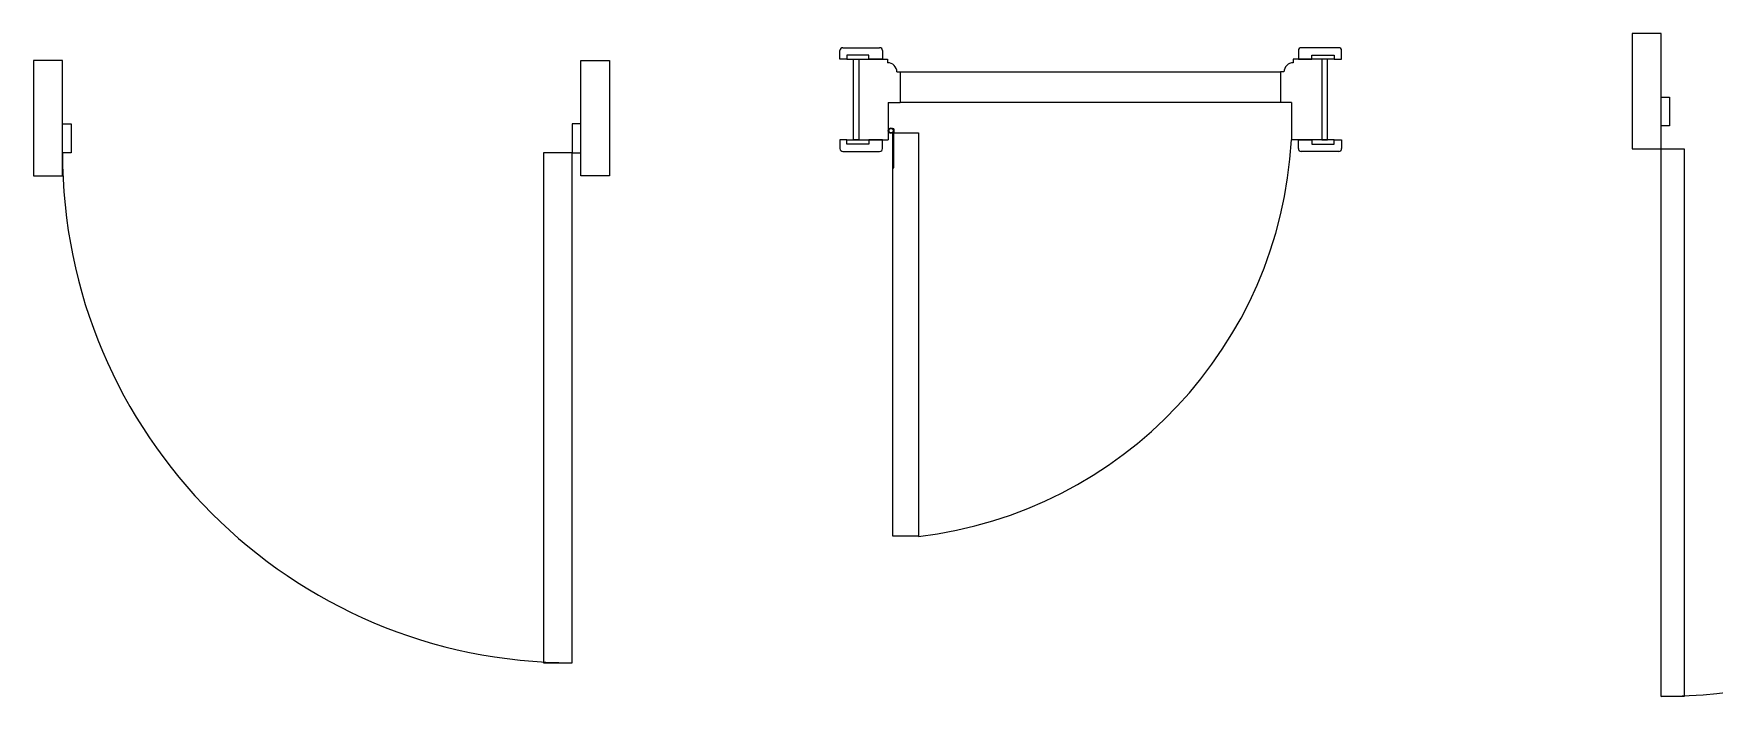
# Model space of a CAD drawing. Header units: inches. Extents: x -12530 to 36157, y 78659 to 110077.
# Drawn here: x 5853 to 8771, y 84488 to 85638 of the extents above; entities that cross this region are included whole.
import ezdxf

# ---------------------------------------------------------------- set-up
doc = ezdxf.new("R2010")
doc.units = ezdxf.units.IN
doc.header["$MEASUREMENT"] = 0
doc.layers.add('freecads.com', color=7, linetype='Continuous')

msp = doc.modelspace()

# ---------------------------------------------------------------- linework, layer by layer
at = {"layer": 'freecads.com'}
for p, q in [((8678.3, 85638.2), (8628.3, 85638.2)), ((8628.3, 85638.2), (8628.3, 85438.2)), ((8678.3, 85438.2), (8678.3, 85638.2)), ((5902.8, 85591.5), (5852.8, 85591.5)), ((5852.8, 85591.5), (5852.8, 85391.5)), ((5902.8, 85391.5), (5902.8, 85591.5)), ((6802.8, 85591.5), (6852.8, 85591.5)), ((6802.8, 85391.5), (6802.8, 85591.5)), ((6852.8, 85591.5), (6852.8, 85391.5)), ((7252.7, 85593.7), (7252.7, 85608.7)), ((7252.7, 85593.7), (7252.7, 85608.7)), ((7264.7, 85593.7), (7252.7, 85593.7)), ((7264.7, 85593.7), (7252.7, 85593.7)), ((7257.7, 85613.7), (7321.7, 85613.7)), ((7257.7, 85613.7), (7321.7, 85613.7)), ((7303, 85600.8), (7264.7, 85600.8)), ((7264.7, 85600.8), (7264.7, 85593.7)), ((7303, 85600.8), (7264.7, 85600.8)), ((7264.7, 85600.8), (7264.7, 85593.7)), ((7264.7, 85593.7), (7335.6, 85593.7)), ((7264.7, 85593.7), (7335.6, 85593.7)), ((7276.2, 85453.7), (7276.2, 85593.7)), ((7276.2, 85593.7), (7285.6, 85593.7)), ((7276.2, 85453.7), (7276.2, 85593.7)), ((7276.2, 85593.7), (7285.6, 85593.7)), ((7285.6, 85593.7), (7285.6, 85453.7)), ((7285.6, 85593.7), (7285.6, 85453.7)), ((7303, 85593.7), (7303, 85600.8)), ((7303, 85593.7), (7303, 85600.8)), ((7326.7, 85593.7), (7303, 85593.7)), ((7326.7, 85593.7), (7303, 85593.7)), ((7326.7, 85608.7), (7326.7, 85593.7)), ((7326.7, 85608.7), (7326.7, 85593.7)), ((7335.6, 85593.7), (7335.6, 85587.7)), ((7335.6, 85593.7), (7335.6, 85587.7)), ((8089.7, 85593.7), (8039.7, 85593.7)), ((8039.7, 85593.7), (8039.7, 85587.7)), ((8110.7, 85593.7), (8039.7, 85593.7)), ((8039.7, 85593.7), (8039.7, 85587.7)), ((8048.7, 85608.7), (8048.7, 85593.7)), ((8048.7, 85608.7), (8048.7, 85593.7)), ((8048.7, 85593.7), (8072.3, 85593.7)), ((8048.7, 85593.7), (8072.3, 85593.7)), ((8118.7, 85613.7), (8053.7, 85613.7)), ((8118.7, 85613.7), (8053.7, 85613.7)), ((8072.3, 85593.7), (8072.3, 85600.8)), ((8072.3, 85600.8), (8110.7, 85600.8)), ((8072.3, 85593.7), (8072.3, 85600.8)), ((8072.3, 85600.8), (8110.7, 85600.8)), ((8099.1, 85593.7), (8089.7, 85593.7)), ((8089.7, 85593.7), (8089.7, 85453.7)), ((8099.1, 85593.7), (8089.7, 85593.7)), ((8089.7, 85593.7), (8089.7, 85453.7)), ((8099.1, 85453.7), (8099.1, 85593.7)), ((8099.1, 85453.7), (8099.1, 85593.7)), ((8110.7, 85600.8), (8110.7, 85593.7)), ((8110.7, 85600.8), (8110.7, 85593.7)), ((8110.7, 85593.7), (8123.7, 85593.7)), ((8110.7, 85593.7), (8123.7, 85593.7)), ((8123.7, 85593.7), (8123.7, 85608.7)), ((8123.7, 85593.7), (8123.7, 85608.7)), ((7351.6, 85571.7), (7357.6, 85571.7)), ((7351.6, 85571.7), (7357.6, 85571.7)), ((7357.6, 85571.7), (7357.6, 85518.5)), ((7357.6, 85571.7), (7357.6, 85518.5)), ((8023.7, 85571.7), (8017.7, 85571.7)), ((8017.7, 85571.7), (8017.7, 85518.5)), ((8023.7, 85571.7), (8017.7, 85571.7)), ((8017.7, 85571.7), (8017.7, 85518.5)), ((7336.7, 85518.5), (7336.7, 85453.7)), ((7336.7, 85518.5), (7357.6, 85518.5)), ((7336.7, 85518.5), (7336.7, 85453.7)), ((7336.7, 85518.5), (7336.7, 85453.7)), ((7336.7, 85518.5), (7357.6, 85518.5)), ((7336.7, 85518.5), (7336.7, 85453.7)), ((8036.7, 85518.5), (8017.7, 85518.5)), ((8036.7, 85518.5), (8017.7, 85518.5)), ((8036.7, 85518.5), (8036.7, 85453.7)), ((8036.7, 85518.5), (8036.7, 85453.7)), ((8678.3, 85528.2), (8693.3, 85528.2)), ((8678.3, 85478.2), (8678.3, 85528.2)), ((8693.3, 85528.2), (8693.3, 85478.2)), ((5902.8, 85481.5), (5917.8, 85481.5)), ((5902.8, 85431.5), (5902.8, 85481.5)), ((5917.8, 85481.5), (5917.8, 85431.5)), ((6802.8, 85481.5), (6787.8, 85481.5)), ((6787.8, 85481.5), (6787.8, 85431.5)), ((6802.8, 85431.5), (6802.8, 85481.5)), ((8693.3, 85478.2), (8678.3, 85478.2)), ((7264.7, 85453.7), (7252.7, 85453.7)), ((7252.7, 85453.7), (7252.7, 85438.7)), ((7264.7, 85453.7), (7252.7, 85453.7)), ((7252.7, 85453.7), (7252.7, 85438.7)), ((7264.7, 85453.7), (7336.7, 85453.7)), ((7264.7, 85446.6), (7264.7, 85453.7)), ((7264.7, 85453.7), (7336.7, 85453.7)), ((7264.7, 85446.6), (7264.7, 85453.7)), ((7303, 85446.6), (7264.7, 85446.6)), ((7303, 85446.6), (7264.7, 85446.6)), ((7285.6, 85453.7), (7276.2, 85453.7)), ((7285.6, 85453.7), (7276.2, 85453.7)), ((7326.7, 85453.7), (7303, 85453.7)), ((7303, 85453.7), (7303, 85446.6)), ((7326.7, 85453.7), (7303, 85453.7)), ((7303, 85453.7), (7303, 85446.6)), ((7326.7, 85438.7), (7326.7, 85453.7)), ((7326.7, 85438.7), (7326.7, 85453.7)), ((7344.6, 85405.2), (7344.6, 85465.9)), ((7344.6, 84765.9), (7344.6, 85465.9)), ((7344.6, 85465.9), (7389.4, 85465.9)), ((7344.6, 85405.2), (7344.6, 85465.9)), ((7344.6, 84765.9), (7344.6, 85465.9)), ((7344.6, 85465.9), (7389.4, 85465.9)), ((7346.6, 85405.2), (7346.6, 85469.8)), ((7346.6, 85405.2), (7346.6, 85469.8)), ((7346.6, 85405.2), (7346.6, 85465.9)), ((7346.6, 85405.2), (7346.6, 85465.9)), ((7389.4, 85465.9), (7389.4, 84765.9)), ((7389.4, 85465.9), (7389.4, 84765.9)), ((8110.7, 85453.7), (8036.7, 85453.7)), ((8110.7, 85453.7), (8036.7, 85453.7)), ((8048.7, 85453.7), (8072.3, 85453.7)), ((8048.7, 85438.7), (8048.7, 85453.7)), ((8048.7, 85453.7), (8072.3, 85453.7)), ((8048.7, 85438.7), (8048.7, 85453.7)), ((8072.3, 85453.7), (8072.3, 85446.6)), ((8072.3, 85453.7), (8072.3, 85446.6)), ((8072.3, 85446.6), (8110.7, 85446.6)), ((8072.3, 85446.6), (8110.7, 85446.6)), ((8089.7, 85453.7), (8099.1, 85453.7)), ((8089.7, 85453.7), (8099.1, 85453.7)), ((8110.7, 85446.6), (8110.7, 85453.7)), ((8110.7, 85453.7), (8123.7, 85453.7)), ((8110.7, 85446.6), (8110.7, 85453.7)), ((8110.7, 85453.7), (8123.7, 85453.7)), ((8123.7, 85453.7), (8123.7, 85438.7)), ((8123.7, 85453.7), (8123.7, 85438.7)), ((5917.8, 85431.5), (5902.8, 85431.5)), ((6787.8, 85431.5), (6737.8, 85431.5)), ((6737.8, 85431.5), (6737.8, 84546.5)), ((6787.8, 85431.5), (6802.8, 85431.5)), ((6787.8, 84546.5), (6787.8, 85431.5)), ((7257.7, 85433.7), (7321.7, 85433.7)), ((7257.7, 85433.7), (7321.7, 85433.7)), ((8118.7, 85433.7), (8053.7, 85433.7)), ((8118.7, 85433.7), (8053.7, 85433.7)), ((8628.3, 85438.2), (8678.3, 85438.2)), ((8678.3, 85438.2), (8718.3, 85438.2)), ((8678.3, 84488.2), (8678.3, 85438.2)), ((8718.3, 85438.2), (8718.3, 84488.2)), ((5852.8, 85391.5), (5902.8, 85391.5)), ((6852.8, 85391.5), (6802.8, 85391.5)), ((7346.6, 85405.2), (7344.6, 85405.2)), ((7344.6, 85405.2), (7346.6, 85405.2)), ((7346.6, 85405.2), (7344.6, 85405.2)), ((7344.6, 85405.2), (7346.6, 85405.2)), ((7389.4, 84765.9), (7344.6, 84765.9)), ((7389.4, 84765.9), (7344.6, 84765.9)), ((6737.8, 84546.5), (6787.8, 84546.5)), ((8718.3, 84488.2), (8678.3, 84488.2))]:
    msp.add_line(p, q, dxfattribs=at)
at = {"layer": 'freecads.com', "ltscale": 0.05}
for p, q in [((7357.6, 85571.7), (8017.7, 85571.7)), ((7357.6, 85571.7), (8017.7, 85571.7)), ((8017.7, 85518.5), (7357.6, 85518.5)), ((8017.7, 85518.5), (7357.6, 85518.5))]:
    msp.add_line(p, q, dxfattribs=at)
at = {"layer": 'freecads.com'}
for radius in [4.94, 4.94, 3.81, 3.81]:
    msp.add_circle((7341.6, 85469.8), radius, dxfattribs=at)
for centre, radius, start, end in [((7257.7, 85608.7), 5, 90, 180), ((7257.7, 85608.7), 5, 90, 180), ((7321.7, 85608.7), 5, 360, 90), ((7321.7, 85608.7), 5, 360, 90), ((8053.7, 85608.7), 5, 90, 180), ((8053.7, 85608.7), 5, 90, 180), ((8118.7, 85608.7), 5, 0, 90), ((8118.7, 85608.7), 5, 0, 90), ((7335.6, 85571.7), 16, 0, 90), ((7335.6, 85571.7), 16, 0, 90), ((8039.7, 85571.7), 16, 90, 180), ((8039.7, 85571.7), 16, 90, 180), ((7304.3, 85494.4), 733.5, 276.6627, 356.8162), ((7304.3, 85494.4), 733.5, 276.6627, 356.8162), ((6787.8, 85431.5), 885, 180, 270), ((7257.7, 85438.7), 5, 180, 270), ((7257.7, 85438.7), 5, 180, 270), ((7321.7, 85438.7), 5, 270, 0), ((7321.7, 85438.7), 5, 270, 0), ((8053.7, 85438.7), 5, 180, 270), ((8053.7, 85438.7), 5, 180, 270), ((8118.7, 85438.7), 5, 270, 360), ((8118.7, 85438.7), 5, 270, 360), ((8678.3, 85438.2), 950, 270, 0)]:
    msp.add_arc(centre, radius, start, end, dxfattribs=at)

doc.saveas('drawing.dxf')
